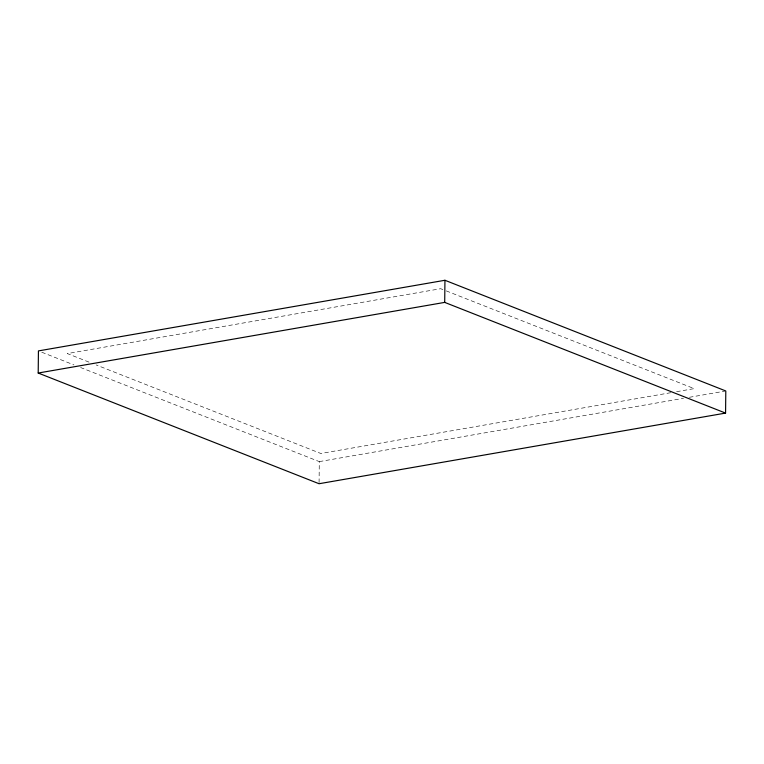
<?xml version="1.0" encoding="UTF-8"?>
<svg xmlns="http://www.w3.org/2000/svg" width="764" height="764" viewBox="0 0 764 764"><rect width="100%" height="100%" fill="white"/><g stroke="black" fill="none" stroke-linecap="round" stroke-linejoin="round"><path stroke-width="0.57" stroke-dasharray="3.82 2.86" d="M319.075 482.561L319.295 461.609L80.612 367.532M670.706 392.706L320.851 453.491L96.13 364.925M676.579 391.684L694.189 388.618L444.008 290.014M319.295 461.609L683.503 398.321M689.376 397.299L724.625 391.178M442.9 289.585L440.685 288.706L67.347 353.579L89.483 362.308M41.762 352.223L73.955 364.915"/><path stroke-width="1.15" d="M38.2 373.033L38.429 350.905L444.944 280.273L725.8 390.967L725.571 413.095L319.056 483.727L38.2 373.033L444.705 302.391L725.571 413.095M444.705 302.391L444.944 280.273"/></g></svg>
